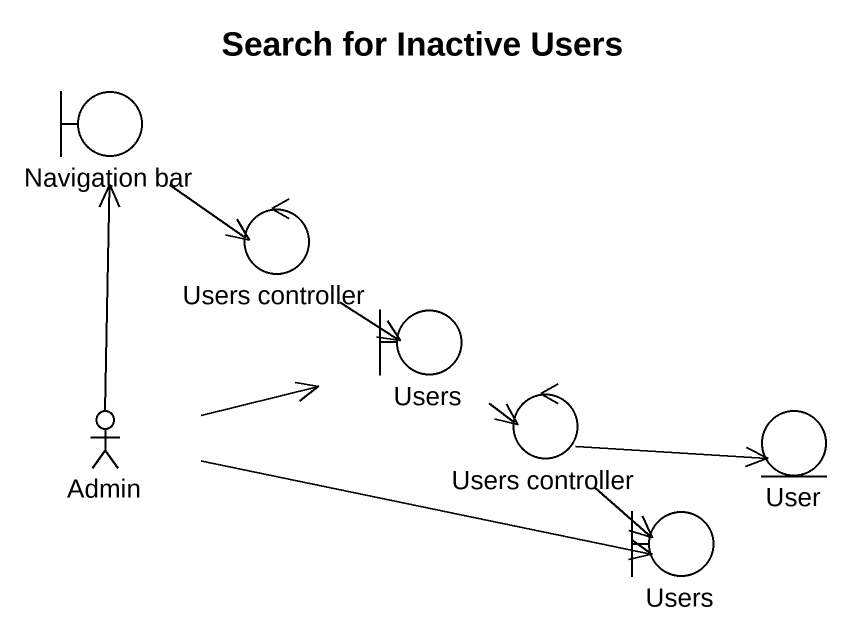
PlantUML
@startuml
title Search for Inactive Users
boundary "Navigation bar" as Navigation_bar
control "Users controller" as Users_controller
boundary Users
actor Admin
control "Users controller" as Users_controller_2
entity User
boundary "Users" as Users_2
Navigation_bar --> Users_controller
Users_controller --> Users
Users --> Users_controller_2
Admin -up-> Navigation_bar
Admin -right-> Users
Admin -right-> Users_2
Users_controller_2 -right-> User
Users_controller_2 --> Users_2
@enduml
